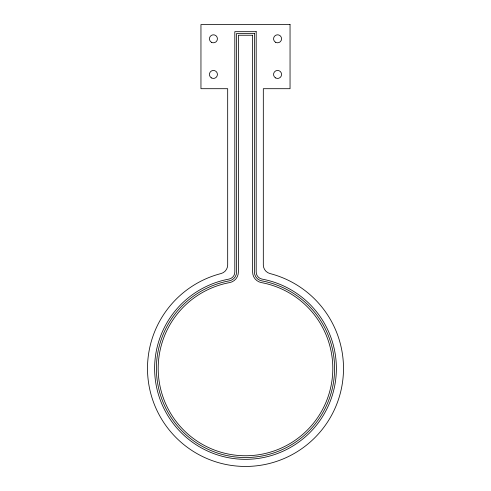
<?xml version="1.0" encoding="UTF-8"?>
<svg xmlns="http://www.w3.org/2000/svg" width="491" height="491" viewBox="0 0 491 491"><rect width="100%" height="100%" fill="white"/><g stroke="black" fill="none" stroke-linecap="round" stroke-linejoin="round"><path stroke-width="0.74" d="M290.046 24.55L200.954 24.55L200.954 88.699L227.683 88.699L227.683 264.931A8.912 8.912 0 0 1 220.999 273.561A98.004 98.004 0 0 0 165.05 424.414A98.004 98.004 0 0 0 325.95 424.414A98.004 98.004 0 0 0 270.001 273.561A8.912 8.912 0 0 1 263.317 264.931L263.317 88.699L290.046 88.699L290.046 24.55M256.192 31.676L234.808 31.676L234.808 272.082A7.126 7.126 0 0 1 228.978 279.091A90.872 90.872 0 0 0 169.714 418.596A90.872 90.872 0 0 0 321.286 418.596A90.872 90.872 0 0 0 262.022 279.091A7.126 7.126 0 0 1 256.192 272.082L256.192 31.676M254.412 33.462L236.588 33.462L236.588 272.082A8.912 8.912 0 0 1 229.303 280.84A89.092 89.092 0 0 0 171.199 417.614A89.092 89.092 0 0 0 319.801 417.614A89.092 89.092 0 0 0 261.697 280.84A8.912 8.912 0 0 1 254.412 272.082L254.412 33.462M252.626 35.242L238.374 35.242L238.374 272.082A10.692 10.692 0 0 1 229.622 282.595A87.312 87.312 0 0 0 172.685 416.626A87.312 87.312 0 0 0 318.315 416.626A87.312 87.312 0 0 0 261.378 282.595A10.692 10.692 0 0 1 252.626 272.082L252.626 35.242M275.568 77.916A4.008 4.008 0 0 0 281.582 74.442A4.008 4.008 0 0 0 275.568 70.968A4.008 4.008 0 0 0 275.568 77.916M211.425 77.916A4.008 4.008 0 0 0 217.433 74.442A4.008 4.008 0 0 0 211.425 70.968A4.008 4.008 0 0 0 211.425 77.916M211.425 42.275A4.008 4.008 0 0 0 217.433 38.807A4.008 4.008 0 0 0 211.425 35.334A4.008 4.008 0 0 0 211.425 42.275M275.568 42.275A4.008 4.008 0 0 0 281.582 38.807A4.008 4.008 0 0 0 275.568 35.334A4.008 4.008 0 0 0 275.568 42.275"/></g></svg>
